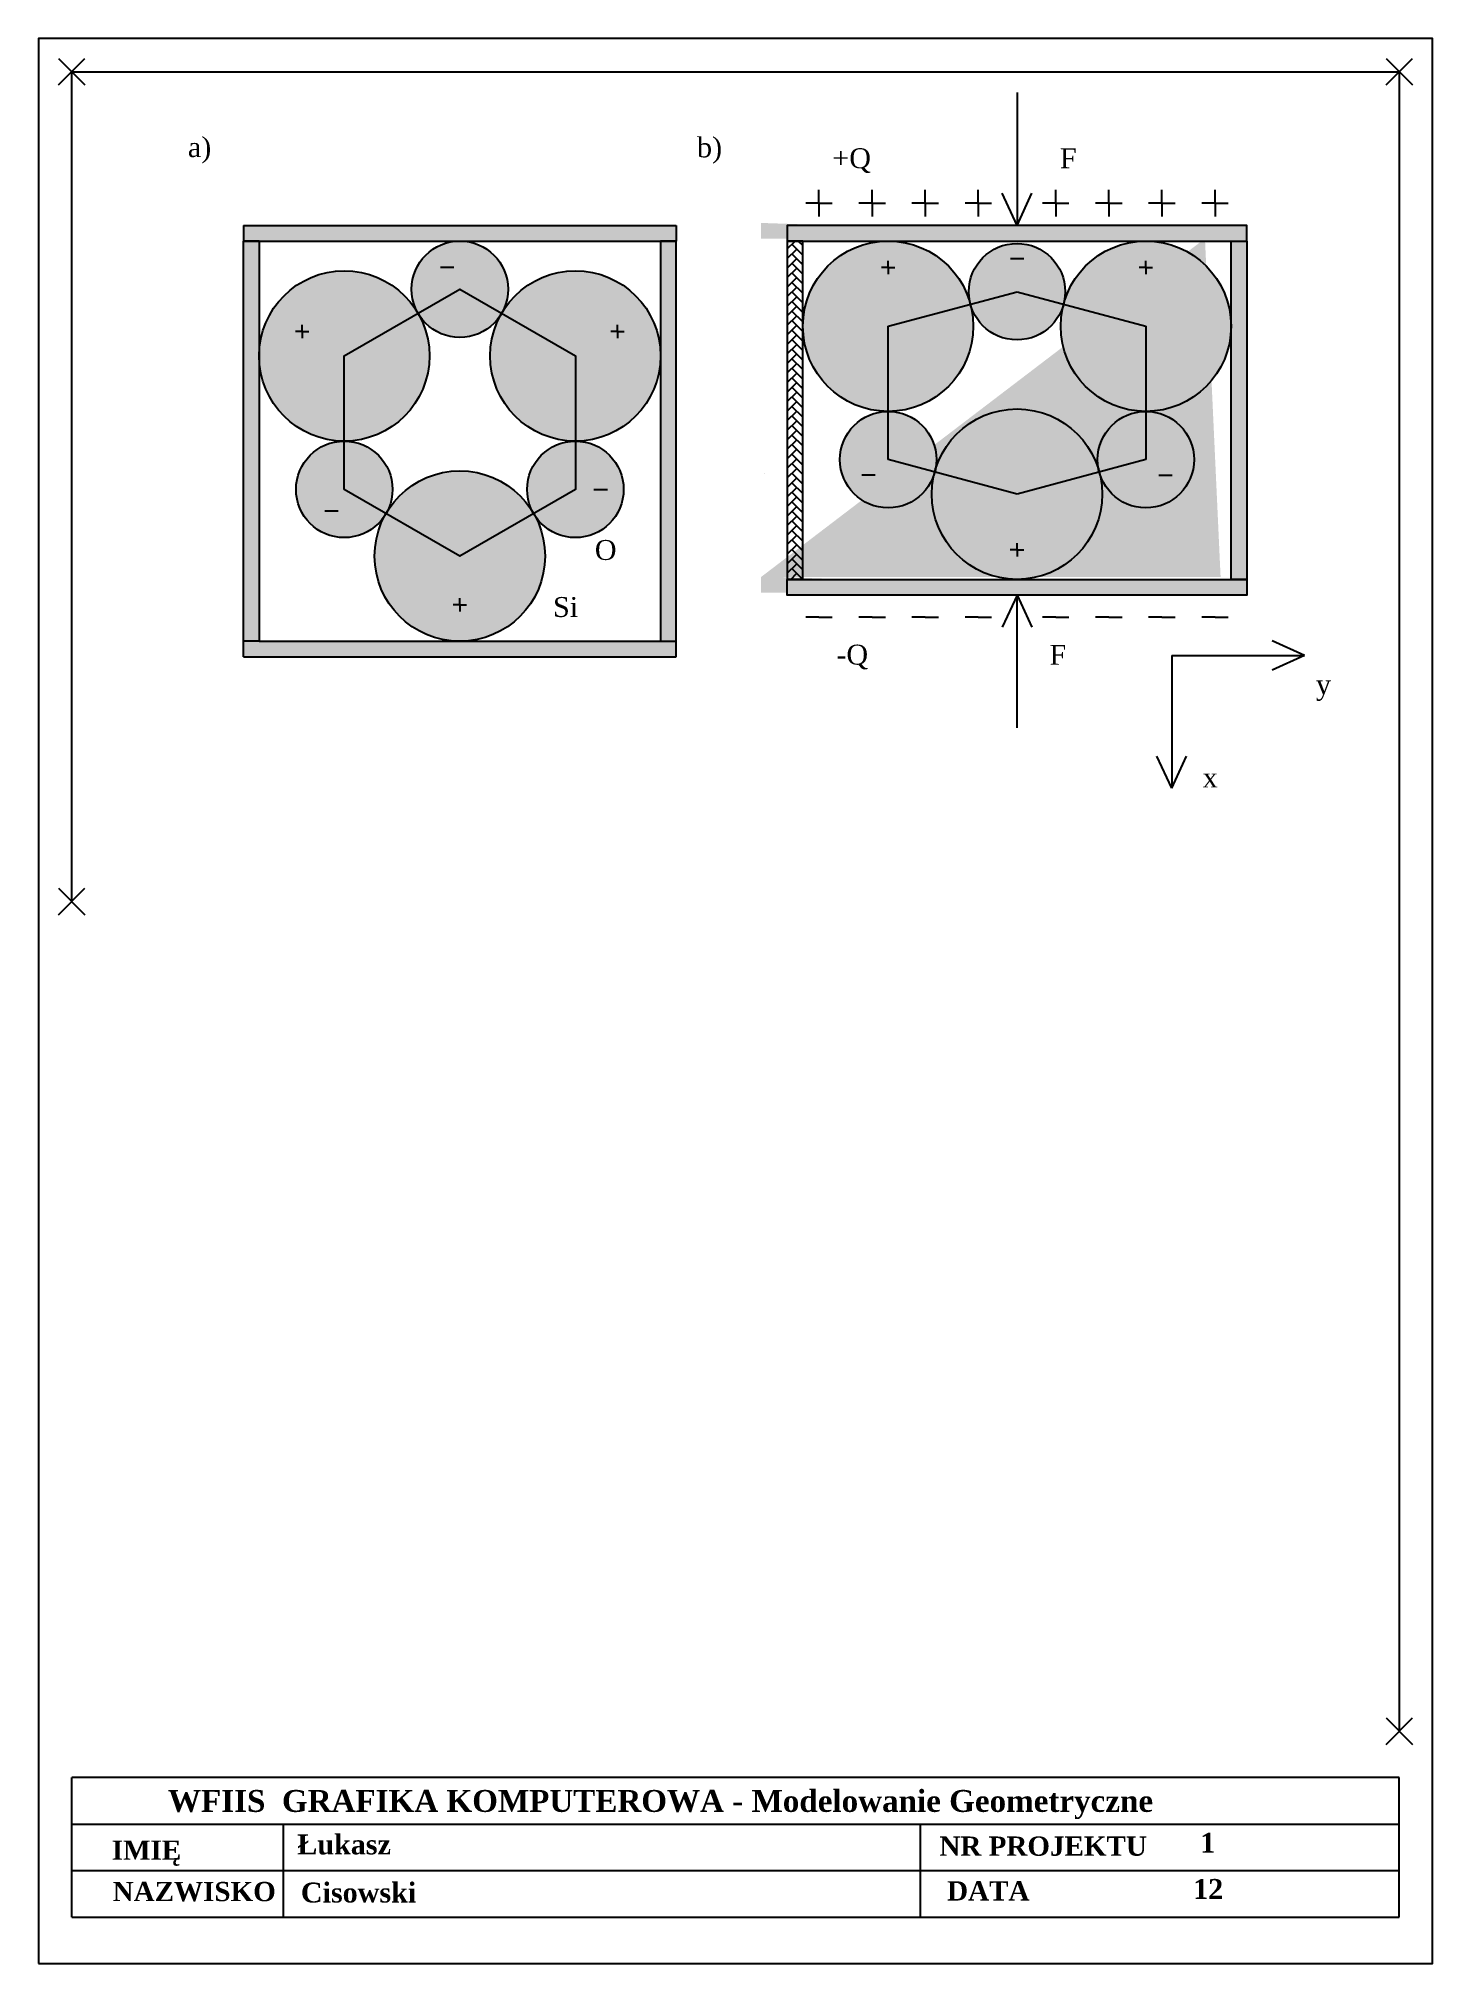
# Model space of a CAD drawing. Header units: millimetres. Extents: x 0 to 210, y 0 to 290.
import ezdxf

# ---------------------------------------------------------------- set-up
doc = ezdxf.new("R2010")
doc.units = ezdxf.units.MM
doc.header["$PDMODE"] = 3
doc.header["$PDSIZE"] = 2
doc.layers.add('RAMKA', color=7, linetype='Continuous')
doc.styles.get("Standard").update_dxf_attribs({"font": 'timesbd.ttf', "height": 3})
doc.styles.add('tnrb', font='timesbd.ttf')

msp = doc.modelspace()

# ---------------------------------------------------------------- hatches: boundary and pattern name
at = {"layer": 'RAMKA', "linetype": 'Continuous'}
h = msp.add_hatch(color=256, dxfattribs=at)
h.dxf.hatch_style = 1
h.set_gradient(color1=(51, 51, 51), color2=(43, 43, 43), one_color=1, tint=0.1700000017881393)
h.paths.add_polyline_path([(30.87397432579837, 261.846237801338), (96.06879980958087, 261.8462378013381), (96.06879980958094, 259.4911681696345), (93.71373017787745, 259.4911681696345), (33.22904395750186, 259.4911681696345), (30.87397432579837, 259.4911681696345)])
h.paths.add_polyline_path([(30.87397432579834, 196.8360985379309), (96.06879980958082, 196.8360985379308), (96.06879980958092, 199.1911681696345), (93.71373017787744, 199.1911681696345), (33.22904395750184, 199.1911681696345), (30.87397432579834, 199.1911681696344)])
edge = h.paths.add_edge_path()
edge.add_line((108.86597424986, 206.5315724608545), (108.86597424986, 208.886642092558))
edge.add_line((108.86597424986, 206.5315724608545), (178.0767984309745, 206.5315724608545))
edge.add_line((111.2210447378863, 208.8866425565132), (175.7217279429481, 208.8866425565132))
edge.add_line((111.2210434159514, 208.8866423245357), (108.865973784248, 208.8866423245357))
edge.add_line((175.721729264883, 208.8866423245357), (178.0767988965865, 208.8866423245357))
edge.add_line((178.0767984309745, 206.5315724608545), (178.0767984309745, 208.886642092558))
edge.add_line((175.721729264883, 259.8593705832926), (178.0767988965865, 259.8593705832926))
edge.add_line((178.0767984309745, 262.2144404469737), (178.0767984309745, 259.8593708152702))
edge.add_line((108.86597424986, 262.2144404469737), (178.0767984309745, 262.2144404469737))
edge.add_line((108.86597424986, 262.2144404469737), (108.86597424986, 259.8593708152702))
edge.add_line((111.2210434159514, 259.8593705832926), (108.865973784248, 259.8593705832926))
edge.add_line((111.2210447378863, 259.8593703513151), (175.7217279429481, 259.8593703513151))
h = msp.add_hatch(color=256, dxfattribs=at)
h.dxf.hatch_style = 1
h.set_gradient(color1=(51, 51, 51), color2=(43, 43, 43), one_color=1, tint=0.1700000017881393)
h.paths.add_polyline_path([(112.8016977982376, 259.4911679376569), (182.0125219793521, 259.4911679376569), (182.0125219793521, 261.846237801338), (112.8016977982376, 261.846237801338)])
h = msp.add_hatch(dxfattribs=at)
h.set_pattern_fill('AR-HBONE', color=256, scale=0.01)
h.set_pattern_definition([(45, (0, 0), (1.4210854715202e-16, 1.436840979371065), [3.048, -1.016]), (135, (0.71842, 0.71842), (1.4210854715202e-16, 1.436840979371065), [3.048, -1.016])])
h.paths.add_polyline_path([(30.87397432579837, 259.4911681696345), (33.22904395750184, 259.4911681696345), (33.22904395750184, 199.1911681696345), (30.87397432579837, 199.1911681696345)])
h.paths.add_polyline_path([(96.06879980958084, 259.4911681696345), (93.71373017787737, 259.4911681696345), (93.71373017787737, 199.1911681696345), (96.06879980958084, 199.1911681696345)])
h.paths.add_polyline_path([(179.6574514913258, 259.4911677056792), (182.0125224449641, 259.4911677056792), (182.0125224449641, 208.5184396788999), (179.6574514913258, 208.5184396788999)])
h = msp.add_hatch(color=1, dxfattribs=at)
h.dxf.hatch_style = 1
h.set_gradient(color1=(214, 214, 214), one_color=1, tint=1, name='HEMISPHERICAL')
edge = h.paths.add_edge_path()
edge.add_arc((46.06427645162239, 242.1764006637551), 12.83523249412061, 0, 360)
edge = h.paths.add_edge_path()
edge.add_arc((63.47138706768965, 252.2264006637551), 7.264767505879401, 0, 360)
edge = h.paths.add_edge_path()
edge.add_arc((80.87849768375683, 242.1764006637551), 12.83523249412061, 0, 360)
edge = h.paths.add_edge_path()
edge.add_arc((80.87849768375683, 222.0764006637551), 7.264767505879401, 0, 360)
edge = h.paths.add_edge_path()
edge.add_arc((63.47138706768961, 212.0264006637551), 12.83523249412061, 0, 360)
edge = h.paths.add_edge_path()
edge.add_arc((46.06427645162239, 222.0764006637551), 7.264767505879399, 0, 360)
h = msp.add_hatch(dxfattribs=at)
h.set_pattern_fill('AR-HBONE', color=256, scale=0.01)
h.set_pattern_definition([(45, (1.4210854715202e-14, 1.808197786141761), (1.4210854715202e-16, 1.436840979371065), [3.048, -1.016]), (135, (0.7184200000000142, 2.526617786141761), (1.4210854715202e-16, 1.436840979371065), [3.048, -1.016])])
h.paths.add_polyline_path([(115.1567682862639, 259.4911677056792), (112.8016973326256, 259.4911677056792), (112.8016973326256, 208.5184396788999), (115.1567682862639, 208.5184396788999)])
h = msp.add_hatch(color=256, dxfattribs=at)
h.dxf.hatch_style = 1
h.set_gradient(color1=(214, 214, 214), one_color=1, tint=1, name='HEMISPHERICAL')
edge = h.paths.add_edge_path()
edge.add_arc((127.9920007803845, 246.6559349795811), 12.83523249412061, 0, 360)
edge = h.paths.add_edge_path()
edge.add_arc((147.4071098887948, 251.8581977861418), 7.264767505879377, 0, 360)
edge = h.paths.add_edge_path()
edge.add_arc((166.8222189972051, 246.6559349795811), 12.83523249412061, 0, 360)
edge = h.paths.add_edge_path()
edge.add_arc((166.8222189972051, 226.5559349795811), 7.264767505879377, 0, 360)
edge = h.paths.add_edge_path()
edge.add_arc((147.4071098887948, 221.3536721730205), 12.83523249412061, 0, 360)
edge = h.paths.add_edge_path()
edge.add_arc((127.9920007803845, 226.5559349795811), 7.264767505879377, 0, 360)
h = msp.add_hatch(color=256, dxfattribs=at)
h.dxf.hatch_style = 1
h.set_gradient(color1=(51, 51, 51), color2=(43, 43, 43), one_color=1, tint=0.1700000017881393)
h.paths.add_polyline_path([(112.8016977982376, 208.5184392149447), (182.0125219793521, 208.5184392149447), (182.0125219793521, 206.1633693512636), (112.8016977982376, 206.1633693512636)])

# ---------------------------------------------------------------- linework, layer by layer
at = {"color": 6}
msp.add_lwpolyline([(4.999999999999974, 160), (4.999999999999998, 285), (205, 285), (205, 35)], dxfattribs=at)
for p in [(4.999999999999998, 285), (205, 285), (4.999999999999976, 160), (205, 35)]:
    msp.add_point(p)
at = {"layer": 'RAMKA', "linetype": 'Continuous'}
for p, q in [((147.4071098887948, 281.8462372424094), (147.4071098887948, 261.8462372424094)), ((117.578802223328, 265.1827195425697), (117.578802223328, 267.1827195425697)), ((125.578802223328, 265.1827195425697), (125.578802223328, 267.1827195425697)), ((133.578802223328, 265.1827195425697), (133.578802223328, 267.1827195425697)), ((141.578802223328, 265.1827195425697), (141.578802223328, 267.1827195425697)), ((153.2354180004361, 265.1827196986256), (153.235417946885, 267.1827196986256)), ((161.2354180004361, 265.1827199128298), (161.235417946885, 267.1827199128298)), ((169.2354180004361, 265.182720127034), (169.235417946885, 267.182720127034)), ((177.2354180004361, 265.1827203412382), (177.235417946885, 267.1827203412382)), ((117.578802223328, 265.1827195425697), (115.578802223328, 265.1827195425697)), ((117.578802223328, 265.1827195425697), (119.578802223328, 265.1827195425697)), ((117.578802223328, 265.1827195425697), (117.578802223328, 263.1827195425697)), ((125.578802223328, 265.1827195425697), (123.578802223328, 265.1827195425697)), ((125.578802223328, 265.1827195425697), (127.578802223328, 265.1827195425697)), ((125.578802223328, 265.1827195425697), (125.578802223328, 263.1827195425697)), ((133.578802223328, 265.1827195425697), (131.578802223328, 265.1827195425697)), ((133.578802223328, 265.1827195425697), (135.578802223328, 265.1827195425697)), ((133.578802223328, 265.1827195425697), (133.578802223328, 263.1827195425697)), ((141.578802223328, 265.1827195425697), (139.578802223328, 265.1827195425697)), ((141.578802223328, 265.1827195425697), (143.578802223328, 265.1827195425697)), ((141.578802223328, 265.1827195425697), (141.578802223328, 263.1827195425697)), ((147.4071101565501, 261.846237446319), (145.1879965929068, 266.7111729695579)), ((147.4071096210396, 261.846237446319), (149.6262231846829, 266.7111729695579)), ((153.2354180004361, 265.1827196986256), (151.2354180004361, 265.1827196450746)), ((153.2354180004361, 265.1827196986257), (155.2354180004361, 265.1827197521768)), ((153.2354180004361, 265.1827196986256), (153.2354180539871, 263.1827196986256)), ((161.2354180004361, 265.1827199128298), (159.2354180004361, 265.1827198592788)), ((161.2354180004361, 265.1827199128299), (163.2354180004361, 265.1827199663809)), ((161.2354180004361, 265.1827199128298), (161.2354180539871, 263.1827199128298)), ((169.2354180004361, 265.182720127034), (167.2354180004361, 265.182720073483)), ((169.2354180004361, 265.1827201270341), (171.2354180004361, 265.1827201805851)), ((169.2354180004361, 265.182720127034), (169.2354180539871, 263.182720127034)), ((177.2354180004361, 265.1827203412382), (175.2354180004361, 265.1827202876872)), ((177.2354180004361, 265.1827203412383), (179.2354180004361, 265.1827203947893)), ((177.2354180004361, 265.1827203412382), (177.2354180539871, 263.1827203412382)), ((30.87397432579837, 261.846237801338), (30.87397432579837, 259.4911681696345)), ((30.87397432579837, 261.846237801338), (96.06879980958087, 261.846237801338)), ((96.06879980958087, 261.8462378013381), (96.06879980958087, 259.4911681696346)), ((33.22904395750186, 259.4911681696345), (30.87397432579837, 259.4911681696345)), ((33.22904395750178, 259.4911681696345), (93.71373017787745, 259.4911681696345)), ((63.47138706768965, 259.4911681696345), (63.47138706768965, 259.4911681696345)), ((93.71373017787745, 259.4911681696345), (96.06879980958094, 259.4911681696345)), ((115.1567669643291, 259.4911677056792), (112.8016973326256, 259.4911677056792)), ((115.1567682862639, 259.4911674737018), (179.6574514913258, 259.4911674737018)), ((179.6574528132606, 259.4911677056792), (182.0125224449641, 259.4911677056792)), ((62.57152252351069, 255.5257228358096), (60.56152252351069, 255.5257228358096)), ((127.9920007803845, 255.5198893237276), (126.9870007803845, 255.5198893237276)), ((127.9920007803845, 255.5198893237276), (127.9920007803845, 256.5248893237276)), ((127.9920007803845, 255.5198893237276), (128.9970007803845, 255.5198893237276)), ((127.9920007803845, 255.5198893237276), (127.9920007803845, 254.5148893237276)), ((148.4171092803667, 256.7897024732456), (146.4071092803666, 256.7897024732456)), ((166.8222189972052, 255.5198893237276), (165.8172189972052, 255.5198893237276)), ((166.8222189972051, 255.5198893237276), (166.8222189972051, 256.5248893237276)), ((166.8222189972052, 255.5198893237276), (167.8272189972052, 255.5198893237276)), ((166.8222189972052, 255.5198893237276), (166.8222189972052, 254.5148893237276)), ((127.9920007803845, 246.6559349795811), (147.4071098887948, 251.8581977861418)), ((147.4071098887948, 251.8581977861418), (166.8222189972051, 246.6559349795811)), ((39.71331134730563, 245.8431320763463), (39.71331134730563, 246.8481320763463)), ((87.22946278807359, 245.8431320763463), (87.22946278807359, 246.8481320763463)), ((127.9920007803845, 226.5559349795811), (127.9920007803845, 246.6559349795811)), ((166.8222189972051, 246.6559349795811), (166.8222189972051, 226.5559349795811)), ((39.71331134730561, 245.8431320763463), (38.70831134730562, 245.8431320763463)), ((39.71331134730566, 245.8431320763463), (39.71331134730565, 244.8381320763463)), ((39.71331134730563, 245.8431320763463), (40.71831134730561, 245.8431320763463)), ((87.2294627880736, 245.8431320763463), (86.2244627880736, 245.8431320763463)), ((87.2294627880736, 245.8431320763463), (87.2294627880736, 244.8381320763463)), ((87.2294627880736, 245.8431320763463), (88.2344627880736, 245.8431320763463)), ((147.4071098887948, 221.3536721730205), (127.9920007803845, 226.5559349795811)), ((166.8222189972051, 226.5559349795811), (147.4071098887948, 221.3536721730205)), ((109.4215445733335, 224.4742833973511), (109.4215445733335, 224.4742833973511)), ((126.0420807399932, 224.2077276906539), (124.0320807399932, 224.2077276906539)), ((168.7721390375965, 224.2077276906539), (170.7821390375965, 224.2077276906539)), ((83.68322677211478, 222.0764006637551), (85.69322677211478, 222.0764006637551)), ((45.16441190744345, 218.7770784917006), (43.15441190744343, 218.7770784917006)), ((147.4071098887948, 212.9687365071993), (146.4021098887948, 212.9687365071993)), ((147.4071098887948, 212.9687365071993), (147.4071098887948, 213.9737365071993)), ((147.4071098887948, 212.9687365071993), (148.4121098887948, 212.9687365071993)), ((147.4071098887948, 212.9687365071993), (147.4071098887948, 211.9637365071993)), ((115.1567669643291, 208.5184394469223), (112.8016973326256, 208.5184394469223)), ((147.4071101565501, 206.1633699382601), (145.1879965929068, 201.2984344150211)), ((147.4071098887948, 186.1633701421697), (147.4071098887948, 206.1633701421697)), ((147.4071096210396, 206.1633699382601), (149.6262231846829, 201.2984344150211)), ((179.6574528132606, 208.5184394469223), (182.0125224449641, 208.5184394469223)), ((63.47138706768963, 204.6929378385727), (62.46638706768962, 204.6929378385727)), ((63.47138706768961, 204.6929378385727), (63.47138706768959, 205.6979378385727)), ((63.47138706768963, 204.6929378385727), (64.47638706768963, 204.6929378385727)), ((63.47138706768963, 204.6929378385727), (63.47138706768963, 203.6879378385727)), ((117.578802223328, 202.8268878420094), (115.578802223328, 202.8268878420094)), ((117.578802223328, 202.8268878420095), (119.578802223328, 202.8268878420095)), ((125.578802223328, 202.8268878420094), (123.578802223328, 202.8268878420094)), ((125.578802223328, 202.8268878420095), (127.578802223328, 202.8268878420095)), ((133.578802223328, 202.8268878420094), (131.578802223328, 202.8268878420094)), ((133.578802223328, 202.8268878420095), (135.578802223328, 202.8268878420095)), ((141.578802223328, 202.8268878420094), (139.578802223328, 202.8268878420094)), ((141.578802223328, 202.8268878420095), (143.578802223328, 202.8268878420095)), ((153.2354175542616, 202.8268878420095), (151.2354175542616, 202.8268878420095)), ((153.2354175542617, 202.8268878420094), (155.2354175542617, 202.8268878420094)), ((161.2354175542616, 202.8268878420095), (159.2354175542616, 202.8268878420095)), ((161.2354175542617, 202.8268878420094), (163.2354175542617, 202.8268878420094)), ((169.2354175542616, 202.8268878420095), (167.2354175542616, 202.8268878420095)), ((169.2354175542617, 202.8268878420094), (171.2354175542617, 202.8268878420094)), ((177.2354175542616, 202.8268878420095), (175.2354175542616, 202.8268878420095)), ((177.2354175542617, 202.8268878420094), (179.2354175542617, 202.8268878420094)), ((33.22904395750184, 199.1911681696345), (30.87397432579836, 199.1911681696345)), ((30.87397432579834, 196.8360985379309), (30.87397432579834, 199.1911681696344)), ((33.22904395750177, 199.1911681696345), (93.71373017787744, 199.1911681696345)), ((93.71373017787744, 199.1911681696345), (96.06879980958092, 199.1911681696345)), ((96.06879980958082, 196.8360985379308), (96.06879980958084, 199.1911681696342)), ((190.7157636066718, 197.0390934909466), (185.8508280834328, 199.2582070545899)), ((30.87397432579834, 196.8360985379309), (96.06879980958082, 196.8360985379309)), ((170.7157638105814, 197.0390937587019), (190.7157638105814, 197.0390937587019)), ((170.7157638105814, 197.0390937587019), (170.7157638105814, 177.0390937587019)), ((190.7157636066718, 197.0390940264571), (185.8508280834328, 194.8199804628138)), ((170.7157638105814, 177.0390937587019), (168.4966502469381, 181.9040292819408)), ((170.7157638105814, 177.0390937587019), (172.9348773742247, 181.9040292819408))]:
    msp.add_line(p, q, dxfattribs=at)
at = {"layer": 'RAMKA'}
for p, q in [((5.000000000000001, 21), (5.000000000000001, 28)), ((205, 28), (5.000000000000001, 28)), ((205, 21), (205, 28)), ((5.000000000000001, 14), (5.000000000000001, 21)), ((5.000000000000001, 21), (205, 21)), ((36.88288785707118, 21), (36.88288785707118, 7)), ((132.8076890028708, 21), (132.8076890028708, 7)), ((205, 14), (205, 21)), ((5, 7), (5.000000000000001, 14)), ((5.000000000000001, 14), (205, 14)), ((205, 7), (205, 14)), ((5, 7), (205, 7))]:
    msp.add_line(p, q, dxfattribs=at)
at = {"layer": 'RAMKA', "color": 5}
msp.add_lwpolyline([(0, 0), (210, 0), (210, 290), (0, 290)], close=True, dxfattribs=at)
at = {"layer": 'RAMKA', "linetype": 'Continuous'}
for points in [[(112.8016977982376, 259.4911679376569), (182.0125219793521, 259.4911679376569), (182.0125219793521, 261.846237801338), (112.8016977982376, 261.846237801338)], [(30.87397432579837, 259.4911681696345), (33.22904395750184, 259.4911681696345), (33.22904395750184, 199.1911681696345), (30.87397432579837, 199.1911681696345)], [(96.06879980958084, 259.4911681696345), (93.71373017787737, 259.4911681696345), (93.71373017787737, 199.1911681696345), (96.06879980958084, 199.1911681696345)], [(115.1567682862639, 259.4911677056792), (112.8016973326256, 259.4911677056792), (112.8016973326256, 208.5184396788999), (115.1567682862639, 208.5184396788999)], [(179.6574514913258, 259.4911677056792), (182.0125224449641, 259.4911677056792), (182.0125224449641, 208.5184396788999), (179.6574514913258, 208.5184396788999)], [(46.0642764516224, 222.0764006637551), (46.0642764516224, 242.1764006637551), (63.47138706768961, 252.2264006637551), (80.87849768375682, 242.1764006637551), (80.87849768375683, 222.0764006637551), (63.47138706768962, 212.0264006637551)], [(112.8016977982376, 208.5184392149447), (182.0125219793521, 208.5184392149447), (182.0125219793521, 206.1633693512636), (112.8016977982376, 206.1633693512636)]]:
    msp.add_lwpolyline(points, close=True, dxfattribs=at)
for centre, radius in [((63.47138706768965, 252.2264006637551), 7.264767505879401), ((127.9920007803845, 246.6559349795811), 12.83523249412061), ((147.4071098887948, 251.8581977861418), 7.264767505879377), ((166.8222189972051, 246.6559349795811), 12.83523249412061), ((46.06427645162239, 242.1764006637551), 12.83523249412061), ((80.87849768375683, 242.1764006637551), 12.83523249412061), ((127.9920007803845, 226.5559349795811), 7.264767505879377), ((147.4071098887948, 221.3536721730205), 12.83523249412061), ((166.8222189972051, 226.5559349795811), 7.264767505879377), ((46.06427645162239, 222.0764006637551), 7.264767505879399), ((80.87849768375683, 222.0764006637551), 7.264767505879401), ((63.47138706768961, 212.0264006637551), 12.83523249412061)]:
    msp.add_circle(centre, radius, dxfattribs=at)

# ---------------------------------------------------------------- texts
at = {"layer": 'RAMKA', "color": 7, "ltscale": 6, "style": 'tnrb'}
for s, height, p in [('WFIIS  GRAFIKA KOMPUTEROWA - Modelowanie Geometryczne ', 3.3, (19.50081717471846, 22.83910816373287)), ('IMIĘ', 2.9, (11.03568655746298, 15.62858902643477)), ('NR PROJEKTU', 2.9, (135.7072893109167, 16.23590172214273)), ('NAZWISKO', 2.9, (11.1666679516913, 9.391217092429308)), ('DATA', 2.9, (136.8726706906414, 9.48963670634464))]:
    msp.add_text(s, height=height, dxfattribs=at).set_placement(p)
at = {"layer": 'RAMKA'}
for s, p in [('Łukasz', (38.98342617063759, 16.43727712548889)), ('1', (175.0177830874029, 16.69663136039183)), ('Cisowski', (39.52386891938315, 9.189008288870177)), ('12', (173.941138860944, 9.728898386421994))]:
    msp.add_text(s, height=3, dxfattribs=at).set_placement(p)
at = {"layer": 'RAMKA', "linetype": 'Continuous', "char_height": 3, "attachment_point": 1}
for s, width, heights, insert in [('{\\fTimes New Roman|b0|i0|c238|p18;a)}', 8.109147633376551, [0], (22.50808089301518, 275.1342632320099)), ('{\\fTimes New Roman|b0|i0|c238|p18;b)}', 8.109147633376551, [0], (99.20617815400715, 275.1046026568904)), ('{\\fTimes New Roman|b0|i0|c238|p18;+Q}', 8.109147633376551, [0], (119.5827002228155, 273.465386940892)), ('{\\fTimes New Roman|b0|i0|c238|p18;F}', 10.05739812744537, [0], (153.8746937997116, 273.4535215862872)), ('{\\fTimes New Roman|b0|i0|c238|p18;O}', 8.109147633376551, [0], (83.8070570949974, 214.4476165131268)), ('{\\fTimes New Roman|b0|i0|c238|p18;Si}', 8.109147633376551, [0], (77.51332953007137, 205.8561502111569)), ('{\\fTimes New Roman|b0|i0|c238|p18;-Q}', 8.109147633376551, [0], (120.2009616567891, 198.6799264453516)), ('{\\fTimes New Roman|b0|i0|c238|p18;F}', 10.05739812744537, [9.353576150372362], (152.3035514845294, 198.6528505243664)), ('{\\fTimes New Roman|b0|i0|c238|p18;y}', 10.2911852742111, [0], (192.4415941885381, 194.184052738287)), ('{\\fTimes New Roman|b0|i0|c238|p18;x}', 8.004255213275428, [0], (175.3713407114972, 180.1658273863234))]:
    msp.add_mtext_dynamic_manual_height_columns(s, width=width, gutter_width=15, heights=heights, dxfattribs=dict(at, insert=insert))

doc.saveas('drawing.dxf')
